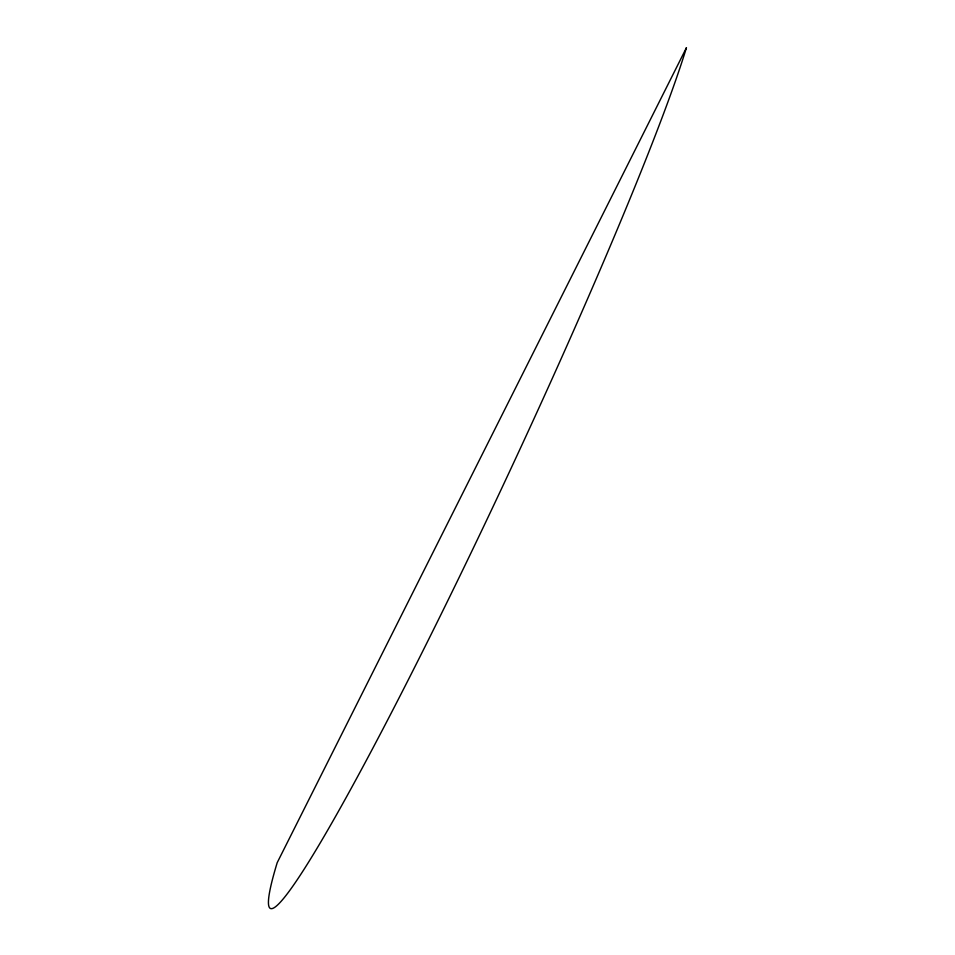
<?xml version="1.0" encoding="UTF-8"?>
<svg xmlns="http://www.w3.org/2000/svg" width="955" height="955" viewBox="0 0 955 955"><rect width="100%" height="100%" fill="white"/><g stroke="black" fill="none" stroke-linecap="round" stroke-linejoin="round"><path stroke-width="1.43" d="M686.43 47.75L277.201 862.675A499.835 32.064 -65 0 0 421.561 653.542A499.835 32.064 -65 0 0 686.43 47.75"/></g></svg>
